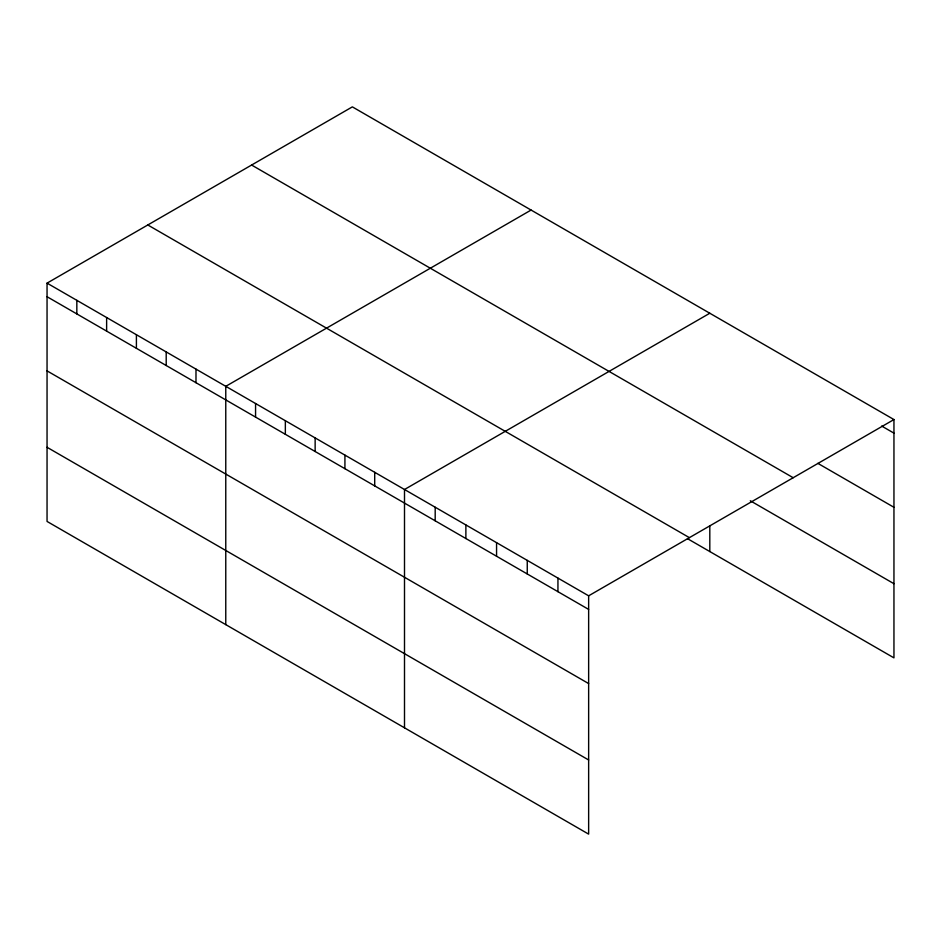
<?xml version="1.0" encoding="UTF-8"?>
<svg xmlns="http://www.w3.org/2000/svg" width="941" height="941" viewBox="0 0 941 941"><rect width="100%" height="100%" fill="white"/><g stroke="black" fill="none" stroke-linecap="round" stroke-linejoin="round"><path stroke-width="1.41" d="M47.05 283.135L588.643 595.818L588.643 834.126L47.05 521.443L47.05 283.135L352.357 106.874L893.95 419.557L893.95 657.865L687.471 538.652M531.089 210.055L225.769 386.328L225.769 624.636M709.808 313.235L404.501 489.508L404.501 727.816M588.643 595.818L893.95 419.557M881.67 426.05L893.95 433.131M817.835 463.348L893.95 507.293M251.612 165.04L793.192 477.722M750.318 500.777L893.95 583.702M147.808 224.97L689.388 537.652M47.05 296.721L588.643 609.403M47.05 370.883L588.643 683.566M47.05 447.293L588.643 759.975M709.808 525.878L709.808 551.544M557.942 578.103L557.942 591.689M527.254 560.389L527.254 573.963M496.566 542.663L496.566 556.249M465.877 524.949L465.877 538.534M435.189 507.234L435.189 520.808M374.706 472.311L374.706 485.897M344.924 455.115L344.924 468.7M315.141 437.918L315.141 451.504M285.346 420.721L285.346 434.307M255.564 403.524L255.564 417.11M195.987 369.131L195.987 382.705M166.204 351.934L166.204 365.508M136.41 334.737L136.41 348.311M106.627 317.54L106.627 331.114M76.833 300.332L76.833 313.918"/></g></svg>
